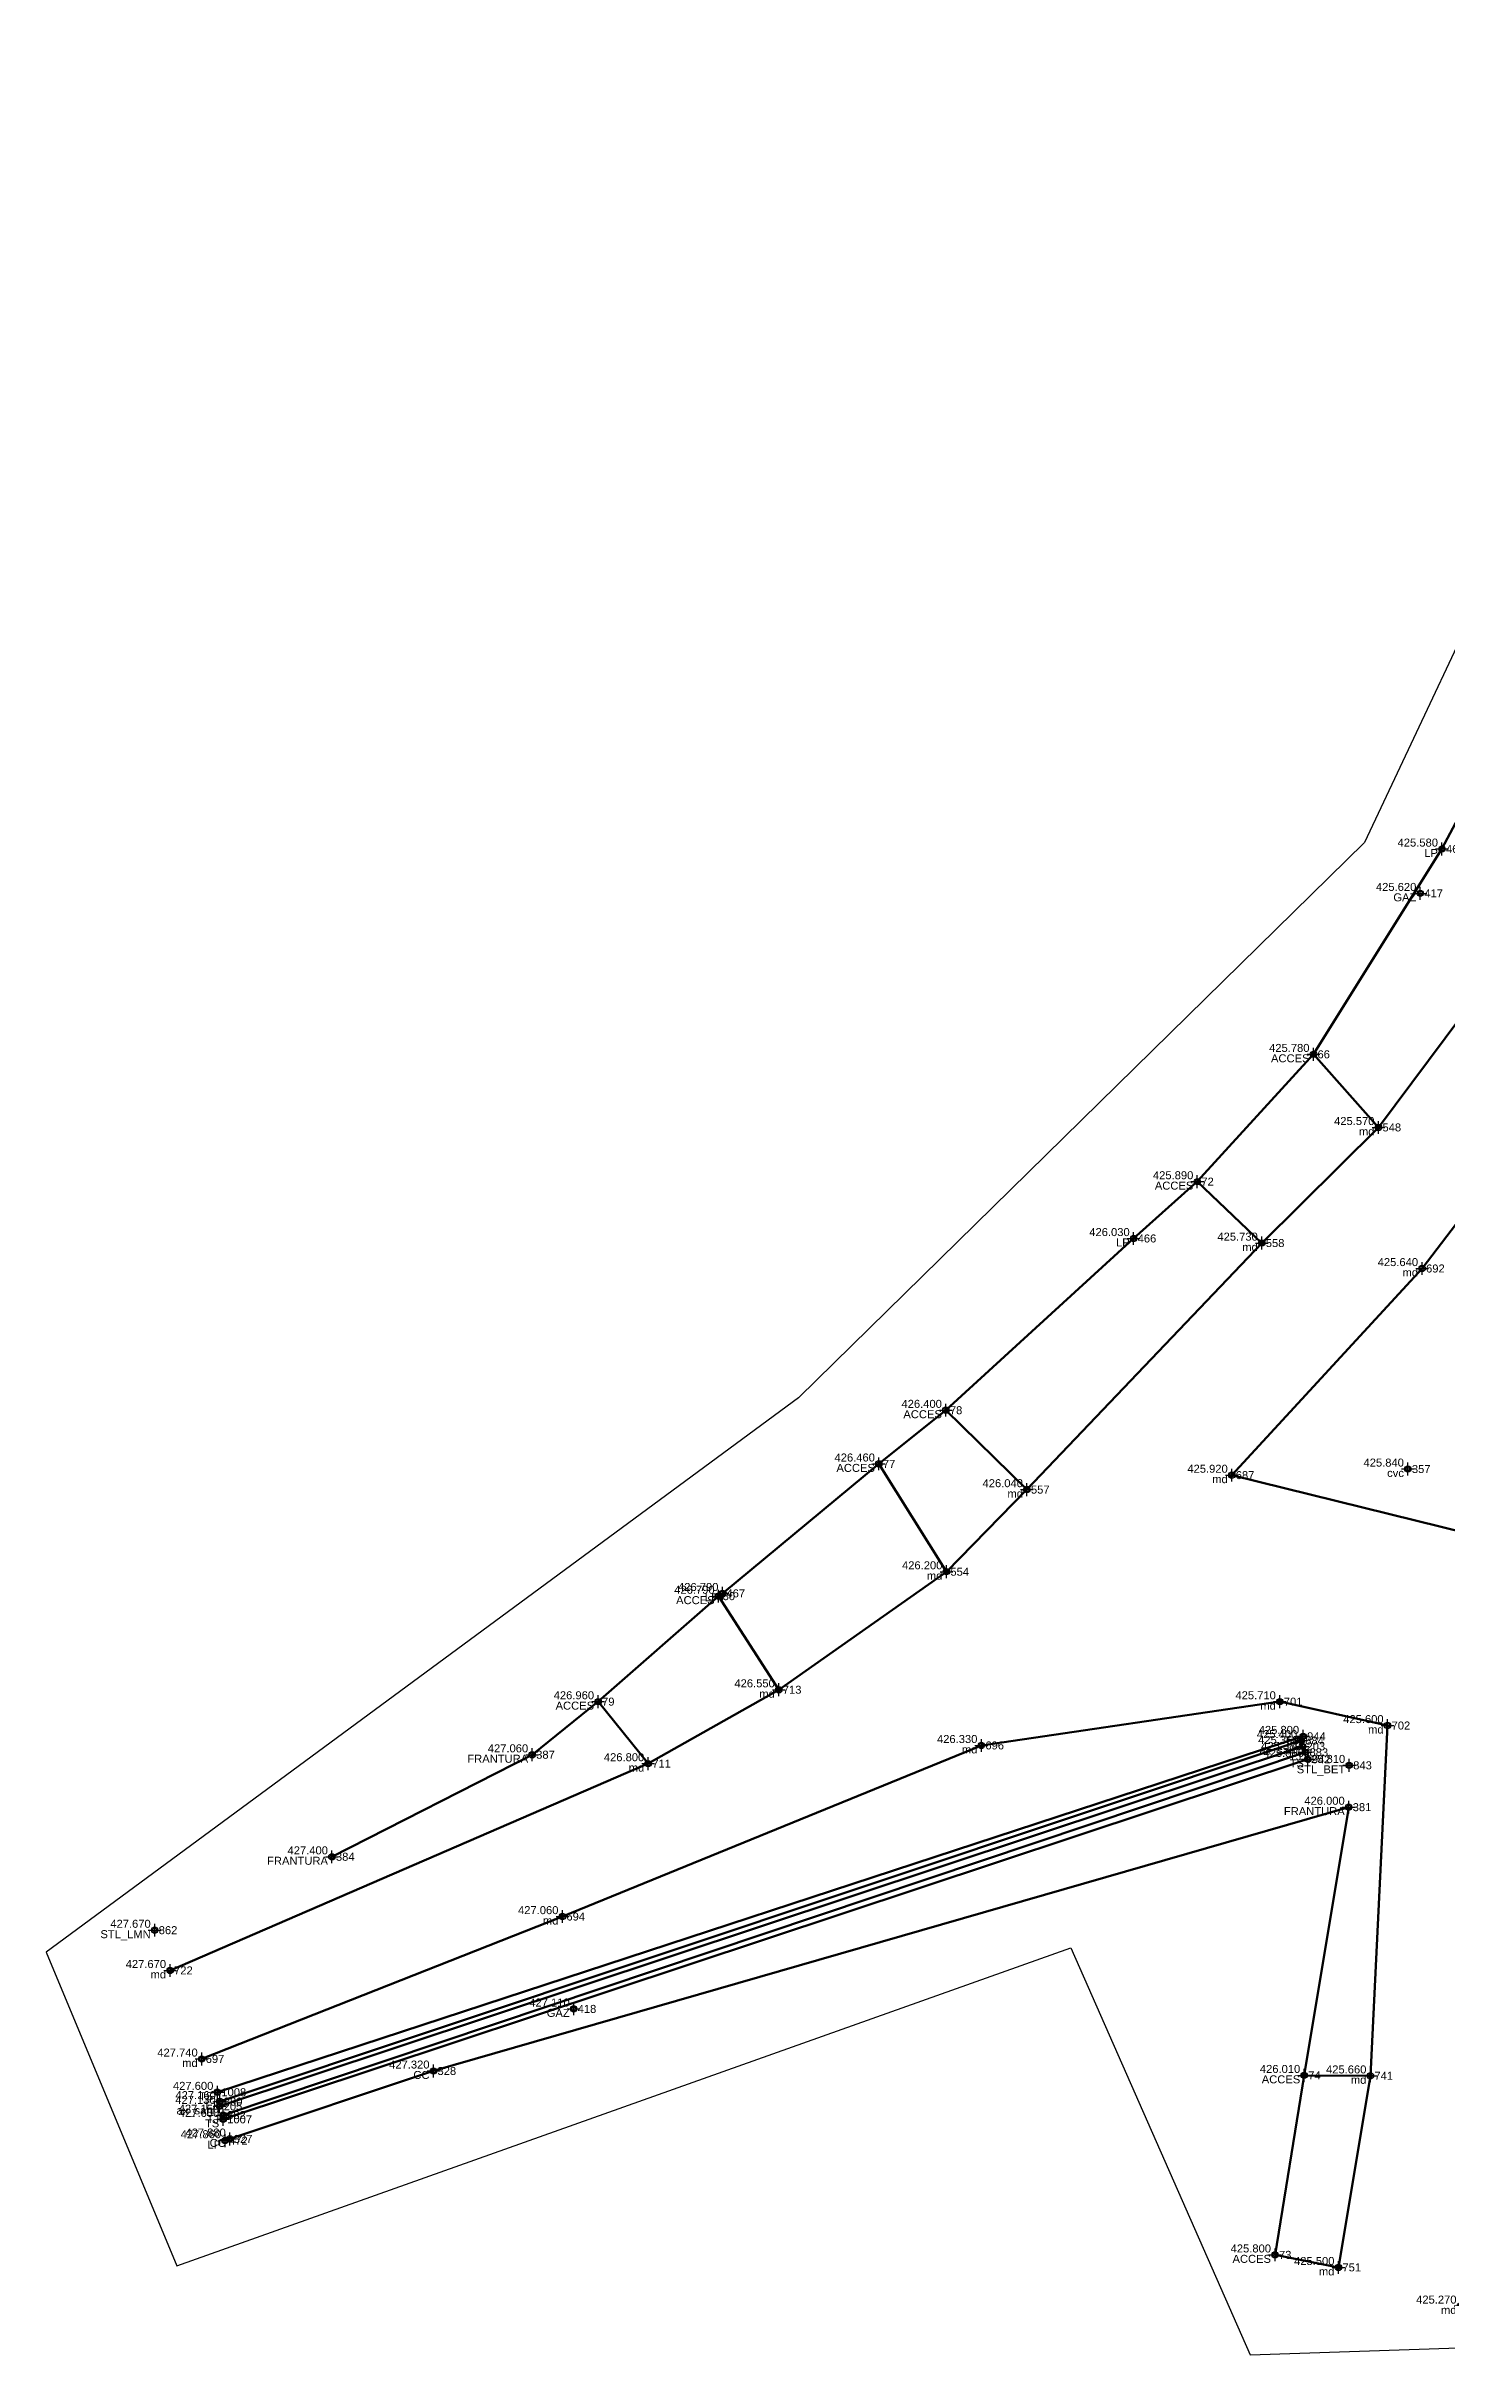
# Model space of a CAD drawing. Extents: x 396921 to 401273, y 555385 to 556691.
# Drawn here: x 397253.8 to 397297.6, y 556297.4 to 556369.5 of the extents above; entities that cross this region are included whole.
import ezdxf
from ezdxf.enums import TextEntityAlignment as Align

# ---------------------------------------------------------------- set-up
doc = ezdxf.new("R2010")
doc.units = 0
doc.header["$PDMODE"] = 34
doc.header["$PDSIZE"] = 0.2
for name, color, linetype in [('Boundary', 30, 'Continuous'), ('TOPO_CERC', 1, 'Continuous'), ('TOPO_CODE', 7, 'Continuous'), ('TOPO_ELEVATION', 7, 'Continuous'), ('TOPO_POINT_ID', 7, 'Continuous'), ('TOPO_POINTS', 7, 'Continuous'), ('TOPO_SYMBOL', 1, 'Continuous')]:
    doc.layers.add(name, color=color, linetype=linetype)
doc.layers.add('RO-LINES-LIN', color=7, linetype='Continuous', lineweight=25)
doc.styles.get("Standard").update_dxf_attribs({"font": 'arial.ttf'})

# ---------------------------------------------------------------- blocks, each defined once
blk = doc.blocks.new('PUNCTOPO')
at = {"layer": 'TOPO_CERC'}
blk.add_circle((0, 0), 0.25, dxfattribs=at)
at = {"layer": 'TOPO_SYMBOL'}
blk.add_point((0, 0), dxfattribs=at)

msp = doc.modelspace()

# ---------------------------------------------------------------- linework, layer by layer
at = {"layer": 'Boundary'}
msp.add_lwpolyline([(397290.318, 556461.106), (397285.15, 556444.226), (397305.463, 556423.234), (397308.396, 556395.33), (397304.568, 556364.856), (397295.048, 556344.646), (397277.35, 556327.301), (397253.835, 556309.979), (397257.924, 556300.179), (397285.862, 556310.107), (397291.473, 556297.394), (397302.961, 556297.777), (397304.507, 556309.076), (397321.067, 556309.547), (397320.215, 556315.551), (397307.805, 556320.641), (397321.046, 556363.719), (397333.451, 556381.953), (397328.084, 556399.584), (397318.225, 556400.132), (397319.101, 556441.045), (397321.6, 556450.569)], dxfattribs=at)
at = {"layer": 'RO-LINES-LIN', "elevation": 426.79, "flags": 128}
msp.add_lwpolyline([(397274.974, 556321.187), (397274.854, 556321.1)], dxfattribs=at)
at = {"layer": 'RO-LINES-LIN', "lineweight": 50}
for points in [[(397257.709, 556309.406, 427.67), (397272.655, 556315.867, 426.8), (397276.736, 556318.176, 426.55), (397281.975, 556321.864, 426.2), (397284.492, 556324.429, 426.04), (397291.833, 556332.133, 425.73), (397295.48, 556335.746, 425.57), (397301.244, 556343.463, 425.25), (397305.781, 556354.364, 424.88), (397307.095, 556358.47, 424.73), (397310.859, 556377.43, 424.43), (397312.022, 556391.656, 424.36), (397312.163, 556397.009, 424.37), (397309.187, 556424.808, 424.49), (397306.425, 556431.625, 424.41), (397303.045, 556437.119, 424.41), (397295.891, 556444.071, 424.81), (397289.147, 556448.77, 425.29)], [(397302.608, 556355.403, 425.28), (397301.259, 556351.594, 425.42), (397297.465, 556344.446, 425.58), (397293.449, 556338.03, 425.78)], [(397293.449, 556338.03, 425.78), (397295.48, 556335.746, 425.57), (397291.833, 556332.133, 425.73), (397289.818, 556334.052, 425.89), (397293.449, 556338.03, 425.78)], [(397300.638, 556336.304, 425.52), (397296.843, 556331.338, 425.64), (397290.894, 556324.881, 425.92), (397299.081, 556322.859, 425.57), (397299.658, 556330.092, 425.57), (397300.638, 556336.304, 425.52)], [(397289.818, 556334.052, 425.89), (397287.828, 556332.276, 426.03), (397281.958, 556326.909, 426.4)], [(397279.865, 556325.232, 426.46), (397281.958, 556326.909, 426.4), (397284.492, 556324.429, 426.04), (397281.975, 556321.864, 426.2), (397279.865, 556325.232, 426.46)], [(397279.865, 556325.232, 426.46), (397274.974, 556321.187, 426.79)], [(397272.655, 556315.867, 426.8), (397271.087, 556317.803, 426.96), (397274.854, 556321.1, 426.79), (397276.736, 556318.176, 426.55), (397272.655, 556315.867, 426.8)], [(397294.229, 556300.126, 425.5), (397295.228, 556306.112, 425.66), (397295.765, 556317.058, 425.6), (397292.397, 556317.803, 425.71), (397283.068, 556316.436, 426.33), (397269.972, 556311.089, 427.06), (397258.697, 556306.639, 427.74)], [(397271.087, 556317.803, 426.96), (397269.027, 556316.145, 427.06), (397262.768, 556312.957, 427.4)], [(397259.186, 556305.599, 427.6), (397293.124, 556316.721, 425.8)], [(397259.258, 556305.159, 427.13), (397293.106, 556316.407, 425.36)], [(397293.065, 556316.589, 425.4), (397259.263, 556305.308, 427.16)], [(397293.2, 556316.22, 425.38), (397259.367, 556304.885, 427.15)], [(397259.37, 556304.753, 427.6), (397293.274, 556316.002, 425.85)], [(397259.427, 556304.088, 427.86), (397259.575, 556304.14, 427.88), (397265.943, 556306.264, 427.32), (397294.55, 556314.507, 426), (397293.16, 556306.127, 426.01)], [(397294.229, 556300.126, 425.5), (397292.246, 556300.518, 425.8), (397293.16, 556306.127, 426.01), (397295.228, 556306.112, 425.66), (397294.229, 556300.126, 425.5)]]:
    msp.add_polyline3d(points, dxfattribs=at)

# ---------------------------------------------------------------- block references
at = {"layer": 'TOPO_POINTS'}
ref = msp.add_blockref('PUNCTOPO', (397297.465, 556344.446, 425.58), dxfattribs=dict(at, xscale=0.25, yscale=0.25, zscale=0.25))
ref.add_attrib('POINT', '469', dxfattribs={"layer": 'TOPO_POINT_ID', "height": 0.25}).set_placement((397297.59, 556344.446, 425.58), align=Align.MIDDLE_LEFT)
ref.add_attrib('ELEVATION', '425.580', dxfattribs={"layer": 'TOPO_ELEVATION', "height": 0.25}).set_placement((397297.34, 556344.446, 425.58), align=Align.BOTTOM_RIGHT)
ref.add_attrib('CODE', 'LP', dxfattribs={"layer": 'TOPO_CODE', "height": 0.25}).set_placement((397297.34, 556344.446, 425.58), align=Align.TOP_RIGHT)
ref = msp.add_blockref('PUNCTOPO', (397296.788, 556343.06, 425.62), dxfattribs=dict(at, xscale=0.25, yscale=0.25, zscale=0.25))
ref.add_attrib('POINT', '417', dxfattribs={"layer": 'TOPO_POINT_ID', "height": 0.25}).set_placement((397296.913, 556343.06, 425.62), align=Align.MIDDLE_LEFT)
ref.add_attrib('ELEVATION', '425.620', dxfattribs={"layer": 'TOPO_ELEVATION', "height": 0.25}).set_placement((397296.663, 556343.06, 425.62), align=Align.BOTTOM_RIGHT)
ref.add_attrib('CODE', 'GAZ', dxfattribs={"layer": 'TOPO_CODE', "height": 0.25}).set_placement((397296.663, 556343.06, 425.62), align=Align.TOP_RIGHT)
ref = msp.add_blockref('PUNCTOPO', (397293.449, 556338.03, 425.78), dxfattribs=dict(at, xscale=0.25, yscale=0.25, zscale=0.25))
ref.add_attrib('POINT', '66', dxfattribs={"layer": 'TOPO_POINT_ID', "height": 0.25}).set_placement((397293.574, 556338.03, 425.78), align=Align.MIDDLE_LEFT)
ref.add_attrib('ELEVATION', '425.780', dxfattribs={"layer": 'TOPO_ELEVATION', "height": 0.25}).set_placement((397293.324, 556338.03, 425.78), align=Align.BOTTOM_RIGHT)
ref.add_attrib('CODE', 'ACCES', dxfattribs={"layer": 'TOPO_CODE', "height": 0.25}).set_placement((397293.324, 556338.03, 425.78), align=Align.TOP_RIGHT)
ref = msp.add_blockref('PUNCTOPO', (397295.48, 556335.746, 425.57), dxfattribs=dict(at, xscale=0.25, yscale=0.25, zscale=0.25))
ref.add_attrib('POINT', '548', dxfattribs={"layer": 'TOPO_POINT_ID', "height": 0.25}).set_placement((397295.605, 556335.746, 425.57), align=Align.MIDDLE_LEFT)
ref.add_attrib('ELEVATION', '425.570', dxfattribs={"layer": 'TOPO_ELEVATION', "height": 0.25}).set_placement((397295.355, 556335.746, 425.57), align=Align.BOTTOM_RIGHT)
ref.add_attrib('CODE', 'md', dxfattribs={"layer": 'TOPO_CODE', "height": 0.25}).set_placement((397295.355, 556335.746, 425.57), align=Align.TOP_RIGHT)
ref = msp.add_blockref('PUNCTOPO', (397289.818, 556334.052, 425.89), dxfattribs=dict(at, xscale=0.25, yscale=0.25, zscale=0.25))
ref.add_attrib('POINT', '72', dxfattribs={"layer": 'TOPO_POINT_ID', "height": 0.25}).set_placement((397289.943, 556334.052, 425.89), align=Align.MIDDLE_LEFT)
ref.add_attrib('ELEVATION', '425.890', dxfattribs={"layer": 'TOPO_ELEVATION', "height": 0.25}).set_placement((397289.693, 556334.052, 425.89), align=Align.BOTTOM_RIGHT)
ref.add_attrib('CODE', 'ACCES', dxfattribs={"layer": 'TOPO_CODE', "height": 0.25}).set_placement((397289.693, 556334.052, 425.89), align=Align.TOP_RIGHT)
ref = msp.add_blockref('PUNCTOPO', (397287.828, 556332.276, 426.03), dxfattribs=dict(at, xscale=0.25, yscale=0.25, zscale=0.25))
ref.add_attrib('POINT', '466', dxfattribs={"layer": 'TOPO_POINT_ID', "height": 0.25}).set_placement((397287.953, 556332.276, 426.03), align=Align.MIDDLE_LEFT)
ref.add_attrib('ELEVATION', '426.030', dxfattribs={"layer": 'TOPO_ELEVATION', "height": 0.25}).set_placement((397287.703, 556332.276, 426.03), align=Align.BOTTOM_RIGHT)
ref.add_attrib('CODE', 'LP', dxfattribs={"layer": 'TOPO_CODE', "height": 0.25}).set_placement((397287.703, 556332.276, 426.03), align=Align.TOP_RIGHT)
ref = msp.add_blockref('PUNCTOPO', (397291.833, 556332.133, 425.73), dxfattribs=dict(at, xscale=0.25, yscale=0.25, zscale=0.25))
ref.add_attrib('POINT', '558', dxfattribs={"layer": 'TOPO_POINT_ID', "height": 0.25}).set_placement((397291.958, 556332.133, 425.73), align=Align.MIDDLE_LEFT)
ref.add_attrib('ELEVATION', '425.730', dxfattribs={"layer": 'TOPO_ELEVATION', "height": 0.25}).set_placement((397291.708, 556332.133, 425.73), align=Align.BOTTOM_RIGHT)
ref.add_attrib('CODE', 'md', dxfattribs={"layer": 'TOPO_CODE', "height": 0.25}).set_placement((397291.708, 556332.133, 425.73), align=Align.TOP_RIGHT)
ref = msp.add_blockref('PUNCTOPO', (397296.843, 556331.338, 425.64), dxfattribs=dict(at, xscale=0.25, yscale=0.25, zscale=0.25))
ref.add_attrib('POINT', '692', dxfattribs={"layer": 'TOPO_POINT_ID', "height": 0.25}).set_placement((397296.968, 556331.338, 425.64), align=Align.MIDDLE_LEFT)
ref.add_attrib('ELEVATION', '425.640', dxfattribs={"layer": 'TOPO_ELEVATION', "height": 0.25}).set_placement((397296.718, 556331.338, 425.64), align=Align.BOTTOM_RIGHT)
ref.add_attrib('CODE', 'md', dxfattribs={"layer": 'TOPO_CODE', "height": 0.25}).set_placement((397296.718, 556331.338, 425.64), align=Align.TOP_RIGHT)
ref = msp.add_blockref('PUNCTOPO', (397281.958, 556326.909, 426.4), dxfattribs=dict(at, xscale=0.25, yscale=0.25, zscale=0.25))
ref.add_attrib('POINT', '78', dxfattribs={"layer": 'TOPO_POINT_ID', "height": 0.25}).set_placement((397282.083, 556326.909, 426.4), align=Align.MIDDLE_LEFT)
ref.add_attrib('ELEVATION', '426.400', dxfattribs={"layer": 'TOPO_ELEVATION', "height": 0.25}).set_placement((397281.833, 556326.909, 426.4), align=Align.BOTTOM_RIGHT)
ref.add_attrib('CODE', 'ACCES', dxfattribs={"layer": 'TOPO_CODE', "height": 0.25}).set_placement((397281.833, 556326.909, 426.4), align=Align.TOP_RIGHT)
ref = msp.add_blockref('PUNCTOPO', (397279.865, 556325.232, 426.46), dxfattribs=dict(at, xscale=0.25, yscale=0.25, zscale=0.25))
ref.add_attrib('POINT', '77', dxfattribs={"layer": 'TOPO_POINT_ID', "height": 0.25}).set_placement((397279.99, 556325.232, 426.46), align=Align.MIDDLE_LEFT)
ref.add_attrib('ELEVATION', '426.460', dxfattribs={"layer": 'TOPO_ELEVATION', "height": 0.25}).set_placement((397279.74, 556325.232, 426.46), align=Align.BOTTOM_RIGHT)
ref.add_attrib('CODE', 'ACCES', dxfattribs={"layer": 'TOPO_CODE', "height": 0.25}).set_placement((397279.74, 556325.232, 426.46), align=Align.TOP_RIGHT)
ref = msp.add_blockref('PUNCTOPO', (397296.4, 556325.073, 425.84), dxfattribs=dict(at, xscale=0.25, yscale=0.25, zscale=0.25))
ref.add_attrib('POINT', '357', dxfattribs={"layer": 'TOPO_POINT_ID', "height": 0.25}).set_placement((397296.525, 556325.073, 425.84), align=Align.MIDDLE_LEFT)
ref.add_attrib('ELEVATION', '425.840', dxfattribs={"layer": 'TOPO_ELEVATION', "height": 0.25}).set_placement((397296.275, 556325.073, 425.84), align=Align.BOTTOM_RIGHT)
ref.add_attrib('CODE', 'cvc', dxfattribs={"layer": 'TOPO_CODE', "height": 0.25}).set_placement((397296.275, 556325.073, 425.84), align=Align.TOP_RIGHT)
ref = msp.add_blockref('PUNCTOPO', (397284.492, 556324.429, 426.04), dxfattribs=dict(at, xscale=0.25, yscale=0.25, zscale=0.25))
ref.add_attrib('POINT', '557', dxfattribs={"layer": 'TOPO_POINT_ID', "height": 0.25}).set_placement((397284.617, 556324.429, 426.04), align=Align.MIDDLE_LEFT)
ref.add_attrib('ELEVATION', '426.040', dxfattribs={"layer": 'TOPO_ELEVATION', "height": 0.25}).set_placement((397284.367, 556324.429, 426.04), align=Align.BOTTOM_RIGHT)
ref.add_attrib('CODE', 'md', dxfattribs={"layer": 'TOPO_CODE', "height": 0.25}).set_placement((397284.367, 556324.429, 426.04), align=Align.TOP_RIGHT)
ref = msp.add_blockref('PUNCTOPO', (397290.894, 556324.881, 425.92), dxfattribs=dict(at, xscale=0.25, yscale=0.25, zscale=0.25))
ref.add_attrib('POINT', '687', dxfattribs={"layer": 'TOPO_POINT_ID', "height": 0.25}).set_placement((397291.019, 556324.881, 425.92), align=Align.MIDDLE_LEFT)
ref.add_attrib('ELEVATION', '425.920', dxfattribs={"layer": 'TOPO_ELEVATION', "height": 0.25}).set_placement((397290.769, 556324.881, 425.92), align=Align.BOTTOM_RIGHT)
ref.add_attrib('CODE', 'md', dxfattribs={"layer": 'TOPO_CODE', "height": 0.25}).set_placement((397290.769, 556324.881, 425.92), align=Align.TOP_RIGHT)
ref = msp.add_blockref('PUNCTOPO', (397281.975, 556321.864, 426.2), dxfattribs=dict(at, xscale=0.25, yscale=0.25, zscale=0.25))
ref.add_attrib('POINT', '554', dxfattribs={"layer": 'TOPO_POINT_ID', "height": 0.25}).set_placement((397282.1, 556321.864, 426.2), align=Align.MIDDLE_LEFT)
ref.add_attrib('ELEVATION', '426.200', dxfattribs={"layer": 'TOPO_ELEVATION', "height": 0.25}).set_placement((397281.85, 556321.864, 426.2), align=Align.BOTTOM_RIGHT)
ref.add_attrib('CODE', 'md', dxfattribs={"layer": 'TOPO_CODE', "height": 0.25}).set_placement((397281.85, 556321.864, 426.2), align=Align.TOP_RIGHT)
ref = msp.add_blockref('PUNCTOPO', (397274.854, 556321.1, 426.79), dxfattribs=dict(at, xscale=0.25, yscale=0.25, zscale=0.25))
ref.add_attrib('POINT', '80', dxfattribs={"layer": 'TOPO_POINT_ID', "height": 0.25}).set_placement((397274.979, 556321.1, 426.79), align=Align.MIDDLE_LEFT)
ref.add_attrib('ELEVATION', '426.790', dxfattribs={"layer": 'TOPO_ELEVATION', "height": 0.25}).set_placement((397274.729, 556321.1, 426.79), align=Align.BOTTOM_RIGHT)
ref.add_attrib('CODE', 'ACCES', dxfattribs={"layer": 'TOPO_CODE', "height": 0.25}).set_placement((397274.729, 556321.1, 426.79), align=Align.TOP_RIGHT)
ref = msp.add_blockref('PUNCTOPO', (397274.974, 556321.187, 426.79), dxfattribs=dict(at, xscale=0.25, yscale=0.25, zscale=0.25))
ref.add_attrib('POINT', '467', dxfattribs={"layer": 'TOPO_POINT_ID', "height": 0.25}).set_placement((397275.099, 556321.187, 426.79), align=Align.MIDDLE_LEFT)
ref.add_attrib('ELEVATION', '426.790', dxfattribs={"layer": 'TOPO_ELEVATION', "height": 0.25}).set_placement((397274.849, 556321.187, 426.79), align=Align.BOTTOM_RIGHT)
ref.add_attrib('CODE', 'LP', dxfattribs={"layer": 'TOPO_CODE', "height": 0.25}).set_placement((397274.849, 556321.187, 426.79), align=Align.TOP_RIGHT)
ref = msp.add_blockref('PUNCTOPO', (397271.087, 556317.803, 426.96), dxfattribs=dict(at, xscale=0.25, yscale=0.25, zscale=0.25))
ref.add_attrib('POINT', '79', dxfattribs={"layer": 'TOPO_POINT_ID', "height": 0.25}).set_placement((397271.212, 556317.803, 426.96), align=Align.MIDDLE_LEFT)
ref.add_attrib('ELEVATION', '426.960', dxfattribs={"layer": 'TOPO_ELEVATION', "height": 0.25}).set_placement((397270.962, 556317.803, 426.96), align=Align.BOTTOM_RIGHT)
ref.add_attrib('CODE', 'ACCES', dxfattribs={"layer": 'TOPO_CODE', "height": 0.25}).set_placement((397270.962, 556317.803, 426.96), align=Align.TOP_RIGHT)
ref = msp.add_blockref('PUNCTOPO', (397276.736, 556318.176, 426.55), dxfattribs=dict(at, xscale=0.25, yscale=0.25, zscale=0.25))
ref.add_attrib('POINT', '713', dxfattribs={"layer": 'TOPO_POINT_ID', "height": 0.25}).set_placement((397276.861, 556318.176, 426.55), align=Align.MIDDLE_LEFT)
ref.add_attrib('ELEVATION', '426.550', dxfattribs={"layer": 'TOPO_ELEVATION', "height": 0.25}).set_placement((397276.611, 556318.176, 426.55), align=Align.BOTTOM_RIGHT)
ref.add_attrib('CODE', 'md', dxfattribs={"layer": 'TOPO_CODE', "height": 0.25}).set_placement((397276.611, 556318.176, 426.55), align=Align.TOP_RIGHT)
ref = msp.add_blockref('PUNCTOPO', (397292.397, 556317.803, 425.71), dxfattribs=dict(at, xscale=0.25, yscale=0.25, zscale=0.25))
ref.add_attrib('POINT', '701', dxfattribs={"layer": 'TOPO_POINT_ID', "height": 0.25}).set_placement((397292.522, 556317.803, 425.71), align=Align.MIDDLE_LEFT)
ref.add_attrib('ELEVATION', '425.710', dxfattribs={"layer": 'TOPO_ELEVATION', "height": 0.25}).set_placement((397292.272, 556317.803, 425.71), align=Align.BOTTOM_RIGHT)
ref.add_attrib('CODE', 'md', dxfattribs={"layer": 'TOPO_CODE', "height": 0.25}).set_placement((397292.272, 556317.803, 425.71), align=Align.TOP_RIGHT)
ref = msp.add_blockref('PUNCTOPO', (397295.765, 556317.058, 425.6), dxfattribs=dict(at, xscale=0.25, yscale=0.25, zscale=0.25))
ref.add_attrib('POINT', '702', dxfattribs={"layer": 'TOPO_POINT_ID', "height": 0.25}).set_placement((397295.89, 556317.058, 425.6), align=Align.MIDDLE_LEFT)
ref.add_attrib('ELEVATION', '425.600', dxfattribs={"layer": 'TOPO_ELEVATION', "height": 0.25}).set_placement((397295.64, 556317.058, 425.6), align=Align.BOTTOM_RIGHT)
ref.add_attrib('CODE', 'md', dxfattribs={"layer": 'TOPO_CODE', "height": 0.25}).set_placement((397295.64, 556317.058, 425.6), align=Align.TOP_RIGHT)
ref = msp.add_blockref('PUNCTOPO', (397283.068, 556316.436, 426.33), dxfattribs=dict(at, xscale=0.25, yscale=0.25, zscale=0.25))
ref.add_attrib('POINT', '696', dxfattribs={"layer": 'TOPO_POINT_ID', "height": 0.25}).set_placement((397283.193, 556316.436, 426.33), align=Align.MIDDLE_LEFT)
ref.add_attrib('ELEVATION', '426.330', dxfattribs={"layer": 'TOPO_ELEVATION', "height": 0.25}).set_placement((397282.943, 556316.436, 426.33), align=Align.BOTTOM_RIGHT)
ref.add_attrib('CODE', 'md', dxfattribs={"layer": 'TOPO_CODE', "height": 0.25}).set_placement((397282.943, 556316.436, 426.33), align=Align.TOP_RIGHT)
ref = msp.add_blockref('PUNCTOPO', (397293.065, 556316.589, 425.4), dxfattribs=dict(at, xscale=0.25, yscale=0.25, zscale=0.25))
ref.add_attrib('POINT', '884', dxfattribs={"layer": 'TOPO_POINT_ID', "height": 0.25}).set_placement((397293.19, 556316.589, 425.4), align=Align.MIDDLE_LEFT)
ref.add_attrib('ELEVATION', '425.400', dxfattribs={"layer": 'TOPO_ELEVATION', "height": 0.25}).set_placement((397292.94, 556316.589, 425.4), align=Align.BOTTOM_RIGHT)
ref.add_attrib('CODE', 'TJ', dxfattribs={"layer": 'TOPO_CODE', "height": 0.25}).set_placement((397292.94, 556316.589, 425.4), align=Align.TOP_RIGHT)
ref = msp.add_blockref('PUNCTOPO', (397293.106, 556316.407, 425.36), dxfattribs=dict(at, xscale=0.25, yscale=0.25, zscale=0.25))
ref.add_attrib('POINT', '203', dxfattribs={"layer": 'TOPO_POINT_ID', "height": 0.25}).set_placement((397293.231, 556316.407, 425.36), align=Align.MIDDLE_LEFT)
ref.add_attrib('ELEVATION', '425.360', dxfattribs={"layer": 'TOPO_ELEVATION', "height": 0.25}).set_placement((397292.981, 556316.407, 425.36), align=Align.BOTTOM_RIGHT)
ref.add_attrib('CODE', 'ax_sant', dxfattribs={"layer": 'TOPO_CODE', "height": 0.25}).set_placement((397292.981, 556316.407, 425.36), align=Align.TOP_RIGHT)
ref = msp.add_blockref('PUNCTOPO', (397293.124, 556316.721, 425.8), dxfattribs=dict(at, xscale=0.25, yscale=0.25, zscale=0.25))
ref.add_attrib('POINT', '944', dxfattribs={"layer": 'TOPO_POINT_ID', "height": 0.25}).set_placement((397293.249, 556316.721, 425.8), align=Align.MIDDLE_LEFT)
ref.add_attrib('ELEVATION', '425.800', dxfattribs={"layer": 'TOPO_ELEVATION', "height": 0.25}).set_placement((397292.999, 556316.721, 425.8), align=Align.BOTTOM_RIGHT)
ref.add_attrib('CODE', 'TS', dxfattribs={"layer": 'TOPO_CODE', "height": 0.25}).set_placement((397292.999, 556316.721, 425.8), align=Align.TOP_RIGHT)
ref = msp.add_blockref('PUNCTOPO', (397269.027, 556316.145, 427.06), dxfattribs=dict(at, xscale=0.25, yscale=0.25, zscale=0.25))
ref.add_attrib('POINT', '387', dxfattribs={"layer": 'TOPO_POINT_ID', "height": 0.25}).set_placement((397269.152, 556316.145, 427.06), align=Align.MIDDLE_LEFT)
ref.add_attrib('ELEVATION', '427.060', dxfattribs={"layer": 'TOPO_ELEVATION', "height": 0.25}).set_placement((397268.902, 556316.145, 427.06), align=Align.BOTTOM_RIGHT)
ref.add_attrib('CODE', 'FRANTURA', dxfattribs={"layer": 'TOPO_CODE', "height": 0.25}).set_placement((397268.902, 556316.145, 427.06), align=Align.TOP_RIGHT)
ref = msp.add_blockref('PUNCTOPO', (397272.655, 556315.867, 426.8), dxfattribs=dict(at, xscale=0.25, yscale=0.25, zscale=0.25))
ref.add_attrib('POINT', '711', dxfattribs={"layer": 'TOPO_POINT_ID', "height": 0.25}).set_placement((397272.78, 556315.867, 426.8), align=Align.MIDDLE_LEFT)
ref.add_attrib('ELEVATION', '426.800', dxfattribs={"layer": 'TOPO_ELEVATION', "height": 0.25}).set_placement((397272.53, 556315.867, 426.8), align=Align.BOTTOM_RIGHT)
ref.add_attrib('CODE', 'md', dxfattribs={"layer": 'TOPO_CODE', "height": 0.25}).set_placement((397272.53, 556315.867, 426.8), align=Align.TOP_RIGHT)
ref = msp.add_blockref('PUNCTOPO', (397293.2, 556316.22, 425.38), dxfattribs=dict(at, xscale=0.25, yscale=0.25, zscale=0.25))
ref.add_attrib('POINT', '883', dxfattribs={"layer": 'TOPO_POINT_ID', "height": 0.25}).set_placement((397293.325, 556316.22, 425.38), align=Align.MIDDLE_LEFT)
ref.add_attrib('ELEVATION', '425.380', dxfattribs={"layer": 'TOPO_ELEVATION', "height": 0.25}).set_placement((397293.075, 556316.22, 425.38), align=Align.BOTTOM_RIGHT)
ref.add_attrib('CODE', 'TJ', dxfattribs={"layer": 'TOPO_CODE', "height": 0.25}).set_placement((397293.075, 556316.22, 425.38), align=Align.TOP_RIGHT)
ref = msp.add_blockref('PUNCTOPO', (397293.274, 556316.002, 425.85), dxfattribs=dict(at, xscale=0.25, yscale=0.25, zscale=0.25))
ref.add_attrib('POINT', '942', dxfattribs={"layer": 'TOPO_POINT_ID', "height": 0.25}).set_placement((397293.399, 556316.002, 425.85), align=Align.MIDDLE_LEFT)
ref.add_attrib('ELEVATION', '425.850', dxfattribs={"layer": 'TOPO_ELEVATION', "height": 0.25}).set_placement((397293.149, 556316.002, 425.85), align=Align.BOTTOM_RIGHT)
ref.add_attrib('CODE', 'TS', dxfattribs={"layer": 'TOPO_CODE', "height": 0.25}).set_placement((397293.149, 556316.002, 425.85), align=Align.TOP_RIGHT)
ref = msp.add_blockref('PUNCTOPO', (397294.565, 556315.814, 425.81), dxfattribs=dict(at, xscale=0.25, yscale=0.25, zscale=0.25))
ref.add_attrib('POINT', '843', dxfattribs={"layer": 'TOPO_POINT_ID', "height": 0.25}).set_placement((397294.69, 556315.814, 425.81), align=Align.MIDDLE_LEFT)
ref.add_attrib('ELEVATION', '425.810', dxfattribs={"layer": 'TOPO_ELEVATION', "height": 0.25}).set_placement((397294.44, 556315.814, 425.81), align=Align.BOTTOM_RIGHT)
ref.add_attrib('CODE', 'STL_BET', dxfattribs={"layer": 'TOPO_CODE', "height": 0.25}).set_placement((397294.44, 556315.814, 425.81), align=Align.TOP_RIGHT)
ref = msp.add_blockref('PUNCTOPO', (397294.55, 556314.507, 426), dxfattribs=dict(at, xscale=0.25, yscale=0.25, zscale=0.25))
ref.add_attrib('POINT', '381', dxfattribs={"layer": 'TOPO_POINT_ID', "height": 0.25}).set_placement((397294.675, 556314.507, 426), align=Align.MIDDLE_LEFT)
ref.add_attrib('ELEVATION', '426.000', dxfattribs={"layer": 'TOPO_ELEVATION', "height": 0.25}).set_placement((397294.425, 556314.507, 426), align=Align.BOTTOM_RIGHT)
ref.add_attrib('CODE', 'FRANTURA', dxfattribs={"layer": 'TOPO_CODE', "height": 0.25}).set_placement((397294.425, 556314.507, 426), align=Align.TOP_RIGHT)
ref = msp.add_blockref('PUNCTOPO', (397262.768, 556312.957, 427.4), dxfattribs=dict(at, xscale=0.25, yscale=0.25, zscale=0.25))
ref.add_attrib('POINT', '384', dxfattribs={"layer": 'TOPO_POINT_ID', "height": 0.25}).set_placement((397262.893, 556312.957, 427.4), align=Align.MIDDLE_LEFT)
ref.add_attrib('ELEVATION', '427.400', dxfattribs={"layer": 'TOPO_ELEVATION', "height": 0.25}).set_placement((397262.643, 556312.957, 427.4), align=Align.BOTTOM_RIGHT)
ref.add_attrib('CODE', 'FRANTURA', dxfattribs={"layer": 'TOPO_CODE', "height": 0.25}).set_placement((397262.643, 556312.957, 427.4), align=Align.TOP_RIGHT)
ref = msp.add_blockref('PUNCTOPO', (397257.228, 556310.663, 427.67), dxfattribs=dict(at, xscale=0.25, yscale=0.25, zscale=0.25))
ref.add_attrib('POINT', '862', dxfattribs={"layer": 'TOPO_POINT_ID', "height": 0.25}).set_placement((397257.353, 556310.663, 427.67), align=Align.MIDDLE_LEFT)
ref.add_attrib('ELEVATION', '427.670', dxfattribs={"layer": 'TOPO_ELEVATION', "height": 0.25}).set_placement((397257.103, 556310.663, 427.67), align=Align.BOTTOM_RIGHT)
ref.add_attrib('CODE', 'STL_LMN', dxfattribs={"layer": 'TOPO_CODE', "height": 0.25}).set_placement((397257.103, 556310.663, 427.67), align=Align.TOP_RIGHT)
ref = msp.add_blockref('PUNCTOPO', (397269.972, 556311.089, 427.06), dxfattribs=dict(at, xscale=0.25, yscale=0.25, zscale=0.25))
ref.add_attrib('POINT', '694', dxfattribs={"layer": 'TOPO_POINT_ID', "height": 0.25}).set_placement((397270.097, 556311.089, 427.06), align=Align.MIDDLE_LEFT)
ref.add_attrib('ELEVATION', '427.060', dxfattribs={"layer": 'TOPO_ELEVATION', "height": 0.25}).set_placement((397269.847, 556311.089, 427.06), align=Align.BOTTOM_RIGHT)
ref.add_attrib('CODE', 'md', dxfattribs={"layer": 'TOPO_CODE', "height": 0.25}).set_placement((397269.847, 556311.089, 427.06), align=Align.TOP_RIGHT)
ref = msp.add_blockref('PUNCTOPO', (397257.709, 556309.406, 427.67), dxfattribs=dict(at, xscale=0.25, yscale=0.25, zscale=0.25))
ref.add_attrib('POINT', '722', dxfattribs={"layer": 'TOPO_POINT_ID', "height": 0.25}).set_placement((397257.834, 556309.406, 427.67), align=Align.MIDDLE_LEFT)
ref.add_attrib('ELEVATION', '427.670', dxfattribs={"layer": 'TOPO_ELEVATION', "height": 0.25}).set_placement((397257.584, 556309.406, 427.67), align=Align.BOTTOM_RIGHT)
ref.add_attrib('CODE', 'md', dxfattribs={"layer": 'TOPO_CODE', "height": 0.25}).set_placement((397257.584, 556309.406, 427.67), align=Align.TOP_RIGHT)
ref = msp.add_blockref('PUNCTOPO', (397270.324, 556308.203, 427.11), dxfattribs=dict(at, xscale=0.25, yscale=0.25, zscale=0.25))
ref.add_attrib('POINT', '418', dxfattribs={"layer": 'TOPO_POINT_ID', "height": 0.25}).set_placement((397270.449, 556308.203, 427.11), align=Align.MIDDLE_LEFT)
ref.add_attrib('ELEVATION', '427.110', dxfattribs={"layer": 'TOPO_ELEVATION', "height": 0.25}).set_placement((397270.199, 556308.203, 427.11), align=Align.BOTTOM_RIGHT)
ref.add_attrib('CODE', 'GAZ', dxfattribs={"layer": 'TOPO_CODE', "height": 0.25}).set_placement((397270.199, 556308.203, 427.11), align=Align.TOP_RIGHT)
ref = msp.add_blockref('PUNCTOPO', (397258.697, 556306.639, 427.74), dxfattribs=dict(at, xscale=0.25, yscale=0.25, zscale=0.25))
ref.add_attrib('POINT', '697', dxfattribs={"layer": 'TOPO_POINT_ID', "height": 0.25}).set_placement((397258.822, 556306.639, 427.74), align=Align.MIDDLE_LEFT)
ref.add_attrib('ELEVATION', '427.740', dxfattribs={"layer": 'TOPO_ELEVATION', "height": 0.25}).set_placement((397258.572, 556306.639, 427.74), align=Align.BOTTOM_RIGHT)
ref.add_attrib('CODE', 'md', dxfattribs={"layer": 'TOPO_CODE', "height": 0.25}).set_placement((397258.572, 556306.639, 427.74), align=Align.TOP_RIGHT)
ref = msp.add_blockref('PUNCTOPO', (397265.943, 556306.264, 427.32), dxfattribs=dict(at, xscale=0.25, yscale=0.25, zscale=0.25))
ref.add_attrib('POINT', '328', dxfattribs={"layer": 'TOPO_POINT_ID', "height": 0.25}).set_placement((397266.068, 556306.264, 427.32), align=Align.MIDDLE_LEFT)
ref.add_attrib('ELEVATION', '427.320', dxfattribs={"layer": 'TOPO_ELEVATION', "height": 0.25}).set_placement((397265.818, 556306.264, 427.32), align=Align.BOTTOM_RIGHT)
ref.add_attrib('CODE', 'CC', dxfattribs={"layer": 'TOPO_CODE', "height": 0.25}).set_placement((397265.818, 556306.264, 427.32), align=Align.TOP_RIGHT)
ref = msp.add_blockref('PUNCTOPO', (397259.186, 556305.599, 427.6), dxfattribs=dict(at, xscale=0.25, yscale=0.25, zscale=0.25))
ref.add_attrib('POINT', '1008', dxfattribs={"layer": 'TOPO_POINT_ID', "height": 0.25}).set_placement((397259.311, 556305.599, 427.6), align=Align.MIDDLE_LEFT)
ref.add_attrib('ELEVATION', '427.600', dxfattribs={"layer": 'TOPO_ELEVATION', "height": 0.25}).set_placement((397259.061, 556305.599, 427.6), align=Align.BOTTOM_RIGHT)
ref.add_attrib('CODE', 'TS', dxfattribs={"layer": 'TOPO_CODE', "height": 0.25}).set_placement((397259.061, 556305.599, 427.6), align=Align.TOP_RIGHT)
ref = msp.add_blockref('PUNCTOPO', (397293.16, 556306.127, 426.01), dxfattribs=dict(at, xscale=0.25, yscale=0.25, zscale=0.25))
ref.add_attrib('POINT', '74', dxfattribs={"layer": 'TOPO_POINT_ID', "height": 0.25}).set_placement((397293.285, 556306.127, 426.01), align=Align.MIDDLE_LEFT)
ref.add_attrib('ELEVATION', '426.010', dxfattribs={"layer": 'TOPO_ELEVATION', "height": 0.25}).set_placement((397293.035, 556306.127, 426.01), align=Align.BOTTOM_RIGHT)
ref.add_attrib('CODE', 'ACCES', dxfattribs={"layer": 'TOPO_CODE', "height": 0.25}).set_placement((397293.035, 556306.127, 426.01), align=Align.TOP_RIGHT)
ref = msp.add_blockref('PUNCTOPO', (397295.228, 556306.112, 425.66), dxfattribs=dict(at, xscale=0.25, yscale=0.25, zscale=0.25))
ref.add_attrib('POINT', '741', dxfattribs={"layer": 'TOPO_POINT_ID', "height": 0.25}).set_placement((397295.353, 556306.112, 425.66), align=Align.MIDDLE_LEFT)
ref.add_attrib('ELEVATION', '425.660', dxfattribs={"layer": 'TOPO_ELEVATION', "height": 0.25}).set_placement((397295.103, 556306.112, 425.66), align=Align.BOTTOM_RIGHT)
ref.add_attrib('CODE', 'md', dxfattribs={"layer": 'TOPO_CODE', "height": 0.25}).set_placement((397295.103, 556306.112, 425.66), align=Align.TOP_RIGHT)
ref = msp.add_blockref('PUNCTOPO', (397259.258, 556305.159, 427.13), dxfattribs=dict(at, xscale=0.25, yscale=0.25, zscale=0.25))
ref.add_attrib('POINT', '205', dxfattribs={"layer": 'TOPO_POINT_ID', "height": 0.25}).set_placement((397259.383, 556305.159, 427.13), align=Align.MIDDLE_LEFT)
ref.add_attrib('ELEVATION', '427.130', dxfattribs={"layer": 'TOPO_ELEVATION', "height": 0.25}).set_placement((397259.133, 556305.159, 427.13), align=Align.BOTTOM_RIGHT)
ref.add_attrib('CODE', 'ax_sant', dxfattribs={"layer": 'TOPO_CODE', "height": 0.25}).set_placement((397259.133, 556305.159, 427.13), align=Align.TOP_RIGHT)
ref = msp.add_blockref('PUNCTOPO', (397259.263, 556305.308, 427.16), dxfattribs=dict(at, xscale=0.25, yscale=0.25, zscale=0.25))
ref.add_attrib('POINT', '880', dxfattribs={"layer": 'TOPO_POINT_ID', "height": 0.25}).set_placement((397259.388, 556305.308, 427.16), align=Align.MIDDLE_LEFT)
ref.add_attrib('ELEVATION', '427.160', dxfattribs={"layer": 'TOPO_ELEVATION', "height": 0.25}).set_placement((397259.138, 556305.308, 427.16), align=Align.BOTTOM_RIGHT)
ref.add_attrib('CODE', 'TJ', dxfattribs={"layer": 'TOPO_CODE', "height": 0.25}).set_placement((397259.138, 556305.308, 427.16), align=Align.TOP_RIGHT)
ref = msp.add_blockref('PUNCTOPO', (397259.367, 556304.885, 427.15), dxfattribs=dict(at, xscale=0.25, yscale=0.25, zscale=0.25))
ref.add_attrib('POINT', '882', dxfattribs={"layer": 'TOPO_POINT_ID', "height": 0.25}).set_placement((397259.492, 556304.885, 427.15), align=Align.MIDDLE_LEFT)
ref.add_attrib('ELEVATION', '427.150', dxfattribs={"layer": 'TOPO_ELEVATION', "height": 0.25}).set_placement((397259.242, 556304.885, 427.15), align=Align.BOTTOM_RIGHT)
ref.add_attrib('CODE', 'TJ', dxfattribs={"layer": 'TOPO_CODE', "height": 0.25}).set_placement((397259.242, 556304.885, 427.15), align=Align.TOP_RIGHT)
ref = msp.add_blockref('PUNCTOPO', (397259.37, 556304.753, 427.6), dxfattribs=dict(at, xscale=0.25, yscale=0.25, zscale=0.25))
ref.add_attrib('POINT', '1007', dxfattribs={"layer": 'TOPO_POINT_ID', "height": 0.25}).set_placement((397259.495, 556304.753, 427.6), align=Align.MIDDLE_LEFT)
ref.add_attrib('ELEVATION', '427.600', dxfattribs={"layer": 'TOPO_ELEVATION', "height": 0.25}).set_placement((397259.245, 556304.753, 427.6), align=Align.BOTTOM_RIGHT)
ref.add_attrib('CODE', 'TS', dxfattribs={"layer": 'TOPO_CODE', "height": 0.25}).set_placement((397259.245, 556304.753, 427.6), align=Align.TOP_RIGHT)
ref = msp.add_blockref('PUNCTOPO', (397259.427, 556304.088, 427.86), dxfattribs=dict(at, xscale=0.25, yscale=0.25, zscale=0.25))
ref.add_attrib('POINT', '472', dxfattribs={"layer": 'TOPO_POINT_ID', "height": 0.25}).set_placement((397259.552, 556304.088, 427.86), align=Align.MIDDLE_LEFT)
ref.add_attrib('ELEVATION', '427.860', dxfattribs={"layer": 'TOPO_ELEVATION', "height": 0.25}).set_placement((397259.302, 556304.088, 427.86), align=Align.BOTTOM_RIGHT)
ref.add_attrib('CODE', 'LP', dxfattribs={"layer": 'TOPO_CODE', "height": 0.25}).set_placement((397259.302, 556304.088, 427.86), align=Align.TOP_RIGHT)
ref = msp.add_blockref('PUNCTOPO', (397259.575, 556304.14, 427.88), dxfattribs=dict(at, xscale=0.25, yscale=0.25, zscale=0.25))
ref.add_attrib('POINT', '327', dxfattribs={"layer": 'TOPO_POINT_ID', "height": 0.25}).set_placement((397259.7, 556304.14, 427.88), align=Align.MIDDLE_LEFT)
ref.add_attrib('ELEVATION', '427.880', dxfattribs={"layer": 'TOPO_ELEVATION', "height": 0.25}).set_placement((397259.45, 556304.14, 427.88), align=Align.BOTTOM_RIGHT)
ref.add_attrib('CODE', 'CC', dxfattribs={"layer": 'TOPO_CODE', "height": 0.25}).set_placement((397259.45, 556304.14, 427.88), align=Align.TOP_RIGHT)
ref = msp.add_blockref('PUNCTOPO', (397292.246, 556300.518, 425.8), dxfattribs=dict(at, xscale=0.25, yscale=0.25, zscale=0.25))
ref.add_attrib('POINT', '73', dxfattribs={"layer": 'TOPO_POINT_ID', "height": 0.25}).set_placement((397292.371, 556300.518, 425.8), align=Align.MIDDLE_LEFT)
ref.add_attrib('ELEVATION', '425.800', dxfattribs={"layer": 'TOPO_ELEVATION', "height": 0.25}).set_placement((397292.121, 556300.518, 425.8), align=Align.BOTTOM_RIGHT)
ref.add_attrib('CODE', 'ACCES', dxfattribs={"layer": 'TOPO_CODE', "height": 0.25}).set_placement((397292.121, 556300.518, 425.8), align=Align.TOP_RIGHT)
ref = msp.add_blockref('PUNCTOPO', (397294.229, 556300.126, 425.5), dxfattribs=dict(at, xscale=0.25, yscale=0.25, zscale=0.25))
ref.add_attrib('POINT', '751', dxfattribs={"layer": 'TOPO_POINT_ID', "height": 0.25}).set_placement((397294.354, 556300.126, 425.5), align=Align.MIDDLE_LEFT)
ref.add_attrib('ELEVATION', '425.500', dxfattribs={"layer": 'TOPO_ELEVATION', "height": 0.25}).set_placement((397294.104, 556300.126, 425.5), align=Align.BOTTOM_RIGHT)
ref.add_attrib('CODE', 'md', dxfattribs={"layer": 'TOPO_CODE', "height": 0.25}).set_placement((397294.104, 556300.126, 425.5), align=Align.TOP_RIGHT)
ref = msp.add_blockref('PUNCTOPO', (397298.045, 556298.92, 425.27), dxfattribs=dict(at, xscale=0.25, yscale=0.25, zscale=0.25))
ref.add_attrib('POINT', '747', dxfattribs={"layer": 'TOPO_POINT_ID', "height": 0.25}).set_placement((397298.17, 556298.92, 425.27), align=Align.MIDDLE_LEFT)
ref.add_attrib('ELEVATION', '425.270', dxfattribs={"layer": 'TOPO_ELEVATION', "height": 0.25}).set_placement((397297.92, 556298.92, 425.27), align=Align.BOTTOM_RIGHT)
ref.add_attrib('CODE', 'md', dxfattribs={"layer": 'TOPO_CODE', "height": 0.25}).set_placement((397297.92, 556298.92, 425.27), align=Align.TOP_RIGHT)

doc.saveas('drawing.dxf')
